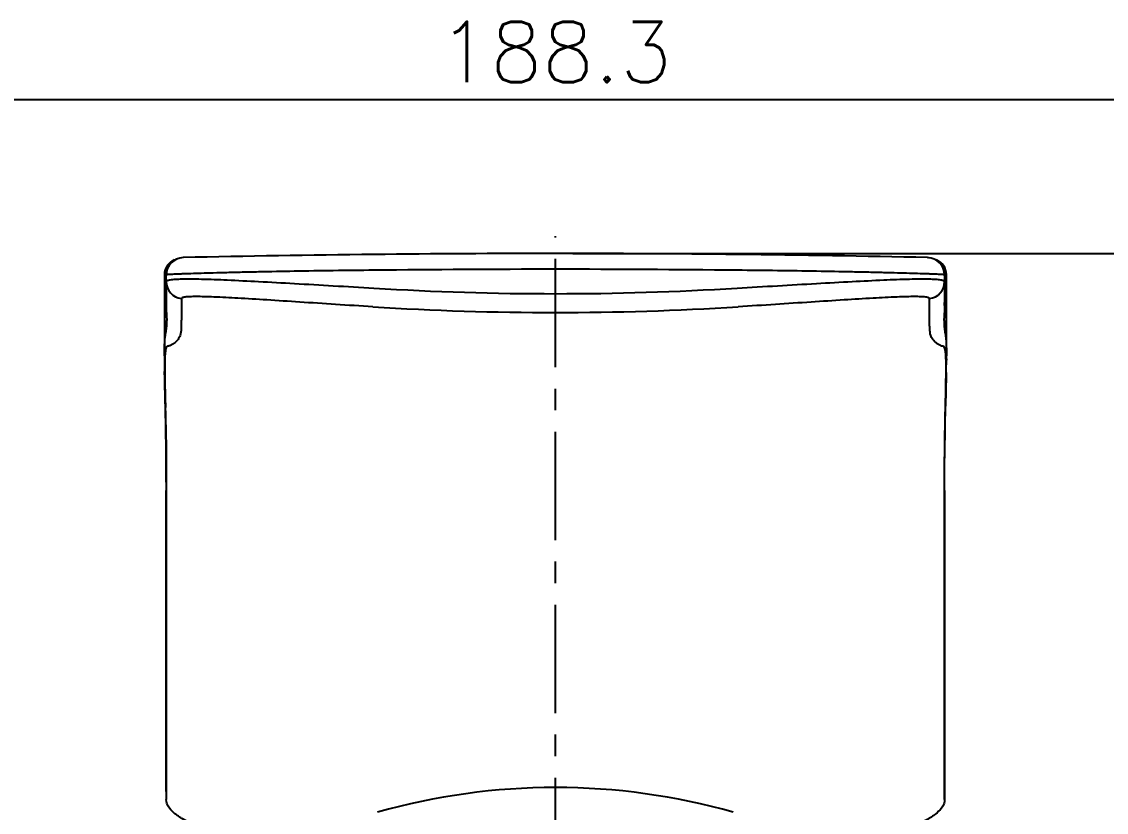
# Model space of a CAD drawing. Extents: x 21390 to 21984, y -2274 to -1854.
# Drawn here: x 21801.7 to 21864.5, y -2107.7 to -2061.9 of the extents above; entities that cross this region are included whole.
import ezdxf

# ---------------------------------------------------------------- set-up
doc = ezdxf.new("R2010")
doc.units = 0
doc.header["$LTSCALE"] = 5
doc.header["$MEASUREMENT"] = 0
doc.linetypes.add('CENTER', pattern=[2, 1.25, -0.25, 0.25, -0.25])
for name, color, linetype in [('CL', 1, 'CENTER'), ('D', 2, 'CONTINUOUS'), ('DWG', 7, 'CONTINUOUS'), ('Make2D 표시선', 7, 'CONTINUOUS')]:
    doc.layers.add(name, color=color, linetype=linetype)
doc.styles.add('GHS', font='romans', dxfattribs={"bigfont": 'ghs'})

msp = doc.modelspace()

# ---------------------------------------------------------------- linework, layer by layer
at = {"layer": 'CL'}
msp.add_line((21832.609, -2171.911), (21832.609, -2074.345), dxfattribs=at)
at = {"layer": 'D'}
for p, q in [((21741.465, -2066.441), (21923.716, -2066.441)), ((21833.609, -2075.345), (21954.823, -2075.345))]:
    msp.add_line(p, q, dxfattribs=at)
at = {"layer": 'DWG'}
for p, q in [((21854.189, -2075.594), (21854.14, -2075.592)), ((21854.764, -2075.762), (21854.651, -2075.699)), ((21810.143, -2076.304), (21810.107, -2076.479)), ((21810.149, -2076.302), (21810.147, -2076.31)), ((21810.151, -2076.294), (21810.149, -2076.302)), ((21810.154, -2076.287), (21810.151, -2076.294)), ((21810.156, -2076.28), (21810.154, -2076.287)), ((21810.158, -2076.274), (21810.156, -2076.28)), ((21810.16, -2076.268), (21810.158, -2076.274)), ((21810.161, -2076.263), (21810.16, -2076.268)), ((21810.163, -2076.258), (21810.161, -2076.263)), ((21810.164, -2076.253), (21810.163, -2076.258)), ((21810.166, -2076.248), (21810.164, -2076.253)), ((21810.168, -2076.243), (21810.166, -2076.248)), ((21810.17, -2076.239), (21810.168, -2076.243)), ((21810.171, -2076.234), (21810.17, -2076.238)), ((21810.172, -2076.233), (21810.172, -2076.233)), ((21810.325, -2075.964), (21810.293, -2076.002)), ((21855.06, -2076.268), (21855.058, -2076.265)), ((21855.061, -2076.273), (21855.06, -2076.268)), ((21855.063, -2076.278), (21855.061, -2076.273)), ((21855.064, -2076.283), (21855.063, -2076.278)), ((21855.066, -2076.288), (21855.064, -2076.283)), ((21855.068, -2076.294), (21855.066, -2076.288)), ((21855.069, -2076.3), (21855.068, -2076.294)), ((21855.071, -2076.307), (21855.069, -2076.3)), ((21855.073, -2076.314), (21855.071, -2076.307)), ((21855.075, -2076.321), (21855.073, -2076.314)), ((21855.077, -2076.329), (21855.075, -2076.321)), ((21855.112, -2076.48), (21855.076, -2076.305)), ((21809.997, -2076.604), (21810.005, -2081.463)), ((21810.008, -2076.605), (21809.998, -2076.604)), ((21810.101, -2076.962), (21810.101, -2078.573)), ((21810.107, -2076.479), (21810.102, -2076.58)), ((21810.109, -2076.962), (21810.109, -2077.36)), ((21810.109, -2077.36), (21810.11, -2076.962)), ((21810.111, -2076.962), (21810.111, -2076.58)), ((21855.108, -2076.58), (21855.108, -2076.962)), ((21855.109, -2076.962), (21855.11, -2077.359)), ((21855.11, -2077.359), (21855.11, -2076.962)), ((21855.118, -2076.592), (21855.112, -2076.48)), ((21855.118, -2078.573), (21855.118, -2076.962)), ((21855.221, -2076.562), (21855.205, -2076.422)), ((21855.214, -2081.475), (21855.222, -2076.604)), ((21855.222, -2076.604), (21855.221, -2076.562)), ((21810.11, -2078.179), (21810.104, -2078.55)), ((21855.115, -2078.553), (21855.109, -2078.181)), ((21855.102, -2078.959), (21855.115, -2078.553)), ((21855.081, -2079.222), (21855.102, -2078.959)), ((21810.005, -2081.463), (21810.011, -2082.015)), ((21855.208, -2082.033), (21855.214, -2081.475)), ((21855.214, -2081.435), (21855.214, -2081.519)), ((21810.016, -2082.286), (21810.014, -2082.172)), ((21855.196, -2082.653), (21855.208, -2082.033)), ((21855.204, -2082.225), (21855.202, -2082.321)), ((21855.149, -2084.85), (21855.196, -2082.653)), ((21810.097, -2086.568), (21810.106, -2087.549)), ((21810.106, -2087.527), (21810.106, -2087.548)), ((21810.106, -2087.549), (21810.11, -2089.043)), ((21810.109, -2088.564), (21810.109, -2088.599)), ((21810.109, -2088.599), (21810.11, -2088.816)), ((21810.11, -2088.816), (21810.11, -2089.024)), ((21855.109, -2088.838), (21855.11, -2088.615)), ((21855.109, -2089.006), (21855.109, -2088.838)), ((21855.111, -2096.122), (21855.11, -2088.587)), ((21855.11, -2088.615), (21855.11, -2088.587)), ((21810.11, -2089.043), (21810.109, -2106.452)), ((21855.109, -2106.442), (21855.111, -2096.122)), ((21855.109, -2106.919), (21855.109, -2106.442)), ((21855.109, -2106.442), (21855.109, -2106.905)), ((21810.109, -2106.452), (21810.109, -2106.919))]:
    msp.add_line(p, q, dxfattribs=at)
for points in [[(21810.568, -2075.699), (21810.455, -2075.762), (21810.349, -2075.841), (21810.254, -2075.934), (21810.17, -2076.041), (21810.101, -2076.159), (21810.048, -2076.287), (21810.014, -2076.422)], [(21810.147, -2076.31), (21810.145, -2076.315), (21810.144, -2076.319), (21810.143, -2076.324), (21810.142, -2076.329), (21810.14, -2076.334), (21810.139, -2076.339), (21810.138, -2076.344), (21810.136, -2076.349), (21810.135, -2076.355), (21810.134, -2076.361), (21810.132, -2076.367), (21810.131, -2076.373), (21810.13, -2076.379), (21810.128, -2076.385), (21810.127, -2076.392), (21810.126, -2076.399), (21810.125, -2076.406), (21810.123, -2076.413), (21810.122, -2076.42), (21810.121, -2076.428), (21810.12, -2076.435), (21810.119, -2076.443), (21810.117, -2076.451), (21810.116, -2076.46), (21810.115, -2076.468), (21810.114, -2076.477), (21810.114, -2076.486), (21810.113, -2076.495), (21810.112, -2076.504), (21810.111, -2076.514), (21810.111, -2076.524), (21810.11, -2076.534), (21810.11, -2076.544), (21810.109, -2076.554), (21810.109, -2076.565), (21810.109, -2076.576), (21810.109, -2076.583)], [(21810.293, -2076.002), (21810.207, -2076.143), (21810.143, -2076.304)], [(21855.205, -2076.422), (21855.171, -2076.287), (21855.118, -2076.159), (21855.049, -2076.041), (21854.966, -2075.934), (21854.87, -2075.841), (21854.764, -2075.762)], [(21855.076, -2076.305), (21855.012, -2076.144), (21854.927, -2076.003), (21854.919, -2075.994)], [(21855.11, -2076.583), (21855.11, -2076.573), (21855.11, -2076.564), (21855.11, -2076.554), (21855.109, -2076.545), (21855.109, -2076.536), (21855.109, -2076.527), (21855.108, -2076.518), (21855.108, -2076.51), (21855.107, -2076.502), (21855.106, -2076.493), (21855.105, -2076.485), (21855.105, -2076.478), (21855.104, -2076.47), (21855.103, -2076.462), (21855.102, -2076.455), (21855.101, -2076.448), (21855.1, -2076.441), (21855.099, -2076.434), (21855.098, -2076.428), (21855.097, -2076.421), (21855.096, -2076.415), (21855.095, -2076.409), (21855.094, -2076.403), (21855.093, -2076.397), (21855.092, -2076.391), (21855.09, -2076.385), (21855.089, -2076.38), (21855.088, -2076.375), (21855.087, -2076.369), (21855.086, -2076.364), (21855.085, -2076.36), (21855.084, -2076.355), (21855.083, -2076.35), (21855.082, -2076.346), (21855.081, -2076.341), (21855.08, -2076.337), (21855.077, -2076.329)], [(21810.014, -2076.422), (21809.998, -2076.562), (21809.998, -2076.585)], [(21810.104, -2078.55), (21810.117, -2078.956), (21810.137, -2079.218)], [(21810.011, -2082.015), (21810.023, -2082.628), (21810.053, -2084.026)], [(21810.053, -2084.026), (21810.07, -2084.812), (21810.085, -2085.659), (21810.097, -2086.568)], [(21855.11, -2088.587), (21855.113, -2087.565), (21855.121, -2086.601), (21855.134, -2085.696), (21855.149, -2084.85)]]:
    msp.add_lwpolyline(points, dxfattribs=at)
for centre, radius, start, end in [((21811.11, -2076.58), 1, 91.23596, 179.99799), ((21832.609, -3075.346), 1000, 90.602203, 91.233176), ((21832.609, -3075.345), 1000, 89.397767, 90.6022), ((21832.609, -3075.346), 1000, 88.766791, 89.397763), ((21854.109, -2076.58), 1, 0.00196, 88.76401), ((21832.609, -3075.322), 999.065, 89.397806, 90.60216), ((21811.109, -2076.962), 0.999, 180.03392, 262.74043), ((21854.11, -2076.962), 0.999, 277.25936, 359.96607), ((21832.61, -1908.457), 169.21, 266.44231, 273.55761), ((21799.267, -2077.976), 10.845, 358.92825, 0.04587), ((21865.756, -2077.978), 10.649, 179.94289, 181.09122), ((21832.61, -1908.73), 170.024, 266.43836, 273.56161), ((21806.895, -2079.324), 3.244, 359.98237, 1.88404), ((21858.32, -2079.324), 3.24, 178.19572, 180.01602), ((21858.28, -2079.324), 3.201, 180.02343, 180.96396), ((21846.174, -2081.215), 36.17, 180.08647, 180.31256), ((21818.416, -2081.212), 36.799, 359.65289, 359.91212), ((21852.408, -2081.182), 42.404, 180.3106, 180.43783), ((21871.9, -2081.003), 61.897, 180.46545, 180.87661), ((21901.463, -2080.561), 91.463, 180.87051, 181.00937), ((21820.661, -2081.764), 10.638, 178.18411, 178.64809), ((21761.249, -2080.514), 93.971, 358.95656, 359.10818), ((21797.785, -2081.054), 57.431, 359.07985, 359.53578), ((21572.291, -2089.284), 237.821, 0.42329, 1.21169), ((21589.093, -2088.797), 221.017, 0.06039, 0.32365)]:
    msp.add_arc(centre, radius, start, end, dxfattribs=at)
for points, knots in [([(21822.11, -2076.313), (21821.328, -2076.32), (21819.796, -2076.337), (21817.572, -2076.371), (21815.814, -2076.403), (21814.516, -2076.43), (21813.646, -2076.451), (21812.859, -2076.471), (21812.16, -2076.49), (21811.558, -2076.509), (21811.119, -2076.524), (21810.819, -2076.535), (21810.635, -2076.543), (21810.479, -2076.55), (21810.35, -2076.557), (21810.25, -2076.563), (21810.184, -2076.569), (21810.146, -2076.573), (21810.127, -2076.575), (21810.118, -2076.577), (21810.111, -2076.579), (21810.111, -2076.58)], [0, 0, 0, 0, 0.195267, 0.382991, 0.555942, 0.634759, 0.707438, 0.773288, 0.831674, 0.882046, 0.923923, 0.941551, 0.956911, 0.969973, 0.980708, 0.989087, 0.995094, 0.997205, 0.998722, 0.999647, 1, 1, 1, 1]), ([(21855.108, -2076.58), (21855.108, -2076.579), (21855.101, -2076.577), (21855.092, -2076.575), (21855.073, -2076.573), (21855.035, -2076.569), (21854.969, -2076.563), (21854.869, -2076.557), (21854.74, -2076.55), (21854.584, -2076.543), (21854.4, -2076.535), (21854.1, -2076.524), (21853.661, -2076.509), (21853.058, -2076.49), (21852.36, -2076.471), (21851.573, -2076.451), (21850.703, -2076.431), (21849.405, -2076.403), (21847.647, -2076.371), (21845.423, -2076.337), (21843.891, -2076.32), (21843.109, -2076.313)], [0, 0, 0, 0, 0.000353, 0.001278, 0.002795, 0.004906, 0.010913, 0.019292, 0.030027, 0.043089, 0.058449, 0.076077, 0.117954, 0.168326, 0.226712, 0.292562, 0.365241, 0.444058, 0.617009, 0.804733, 1, 1, 1, 1]), ([(21810.102, -2076.601), (21810.077, -2076.603), (21810.046, -2076.605), (21810.015, -2076.605), (21810.008, -2076.605)], [0, 0, 0, 0, 0.793241, 1, 1, 1, 1]), ([(21810.111, -2076.962), (21810.111, -2076.935), (21810.17, -2076.899), (21810.248, -2076.876), (21810.404, -2076.845), (21810.665, -2076.823), (21811.063, -2076.809), (21811.565, -2076.807), (21812.433, -2076.823), (21813.737, -2076.874), (21815.53, -2076.965), (21817.576, -2077.08), (21819.798, -2077.209), (21821.329, -2077.296), (21822.11, -2077.341)], [0, 0, 0, 0, 0.006855, 0.013196, 0.021763, 0.045729, 0.078767, 0.120622, 0.170913, 0.294811, 0.445761, 0.61806, 0.805174, 1, 1, 1, 1]), ([(21843.109, -2077.341), (21843.89, -2077.296), (21845.421, -2077.209), (21847.643, -2077.08), (21849.689, -2076.965), (21851.482, -2076.874), (21852.786, -2076.823), (21853.654, -2076.807), (21854.156, -2076.809), (21854.554, -2076.823), (21854.815, -2076.845), (21854.97, -2076.876), (21855.049, -2076.899), (21855.108, -2076.935), (21855.108, -2076.962)], [0, 0, 0, 0, 0.194826, 0.38194, 0.554239, 0.705189, 0.829087, 0.879378, 0.921233, 0.95427, 0.978237, 0.986804, 0.993144, 1, 1, 1, 1]), ([(21855.221, -2076.604), (21855.223, -2076.606), (21855.198, -2076.603), (21855.185, -2076.605), (21855.15, -2076.603), (21855.129, -2076.602), (21855.119, -2076.601)], [0, 0, 0, 0, 0.097592, 0.364964, 0.696364, 1, 1, 1, 1]), ([(21810.982, -2077.953), (21810.982, -2078.068), (21810.981, -2078.3), (21810.981, -2078.647), (21810.984, -2078.994), (21810.978, -2079.342), (21810.969, -2079.708), (21810.943, -2080.05), (21810.791, -2080.344), (21810.628, -2080.496), (21810.494, -2080.585), (21810.42, -2080.623), (21810.36, -2080.654), (21810.317, -2080.682), (21810.267, -2080.697), (21810.202, -2080.694), (21810.121, -2080.746), (21810.079, -2080.864), (21810.063, -2080.955), (21810.056, -2081.012)], [0, 0, 0, 0, 0.099797, 0.199841, 0.299809, 0.399148, 0.500553, 0.616731, 0.690292, 0.780794, 0.805183, 0.829528, 0.852719, 0.86335, 0.87394, 0.896403, 0.918908, 0.950764, 1, 1, 1, 1]), ([(21810.101, -2078.573), (21810.101, -2078.54), (21810.103, -2078.409), (21810.108, -2078.277), (21810.11, -2078.179)], [0, 0, 0, 0, 0.253577, 1, 1, 1, 1]), ([(21822.047, -2078.425), (21821.329, -2078.381), (21819.921, -2078.291), (21817.876, -2078.157), (21815.992, -2078.033), (21814.338, -2077.931), (21813.133, -2077.868), (21812.33, -2077.841), (21811.865, -2077.834), (21811.497, -2077.841), (21811.255, -2077.856), (21811.11, -2077.88), (21811.038, -2077.898), (21810.983, -2077.928), (21810.982, -2077.953)], [0, 0, 0, 0, 0.194373, 0.38116, 0.553356, 0.704458, 0.828703, 0.879195, 0.92124, 0.954439, 0.978494, 0.987053, 0.993347, 1, 1, 1, 1]), ([(21854.237, -2077.953), (21854.236, -2077.928), (21854.181, -2077.898), (21854.109, -2077.88), (21853.964, -2077.856), (21853.722, -2077.841), (21853.354, -2077.834), (21852.888, -2077.841), (21852.086, -2077.868), (21850.881, -2077.931), (21849.227, -2078.033), (21847.343, -2078.157), (21845.298, -2078.291), (21843.89, -2078.381), (21843.172, -2078.425)], [0, 0, 0, 0, 0.006656, 0.012947, 0.021505, 0.045559, 0.078759, 0.120804, 0.171296, 0.295541, 0.446643, 0.618838, 0.805626, 1, 1, 1, 1]), ([(21855.163, -2081.012), (21855.156, -2080.956), (21855.14, -2080.864), (21855.098, -2080.746), (21855.017, -2080.695), (21854.952, -2080.697), (21854.902, -2080.683), (21854.859, -2080.654), (21854.799, -2080.624), (21854.725, -2080.585), (21854.59, -2080.496), (21854.428, -2080.344), (21854.275, -2080.05), (21854.25, -2079.708), (21854.241, -2079.343), (21854.235, -2078.994), (21854.238, -2078.647), (21854.238, -2078.3), (21854.237, -2078.068), (21854.237, -2077.953)], [0, 0, 0, 0, 0.049285, 0.081163, 0.103676, 0.12615, 0.136745, 0.147381, 0.170594, 0.194938, 0.219338, 0.30984, 0.383377, 0.49953, 0.60092, 0.70024, 0.800192, 0.900219, 1, 1, 1, 1]), ([(21855.109, -2078.181), (21855.111, -2078.279), (21855.116, -2078.409), (21855.118, -2078.54), (21855.118, -2078.573)], [0, 0, 0, 0, 0.746403, 1, 1, 1, 1]), ([(21810.004, -2081.262), (21810.004, -2081.074), (21810.007, -2080.76), (21810.02, -2080.37), (21810.049, -2080.114), (21810.096, -2079.88), (21810.13, -2079.623), (21810.139, -2079.42), (21810.139, -2079.325)], [0, 0, 0, 0, 0.28928, 0.485807, 0.601061, 0.685573, 0.854639, 1, 1, 1, 1]), ([(21855.08, -2079.378), (21855.082, -2079.47), (21855.094, -2079.668), (21855.129, -2079.915), (21855.176, -2080.144), (21855.2, -2080.397), (21855.213, -2080.777), (21855.215, -2081.081), (21855.215, -2081.261)], [0, 0, 0, 0, 0.146566, 0.313657, 0.396209, 0.516935, 0.715435, 1, 1, 1, 1]), ([(21810.056, -2081.012), (21810.053, -2081.041), (21810.038, -2081.179), (21810.032, -2081.317), (21810.028, -2081.427)], [0, 0, 0, 0, 0.211114, 1, 1, 1, 1]), ([(21855.177, -2081.153), (21855.176, -2081.14), (21855.172, -2081.093), (21855.167, -2081.046), (21855.163, -2081.012)], [0, 0, 0, 0, 0.26736, 1, 1, 1, 1]), ([(21855.193, -2081.515), (21855.193, -2081.482), (21855.189, -2081.361), (21855.184, -2081.24), (21855.177, -2081.153)], [0, 0, 0, 0, 0.276894, 1, 1, 1, 1]), ([(21810.026, -2081.513), (21810.017, -2081.898), (21810.029, -2082.813), (21810.048, -2083.726), (21810.059, -2084.255)], [0, 0, 0, 0, 0.421686, 1, 1, 1, 1]), ([(21855.162, -2084.163), (21855.172, -2083.654), (21855.191, -2082.772), (21855.202, -2081.889), (21855.193, -2081.515)], [0, 0, 0, 0, 0.577114, 1, 1, 1, 1]), ([(21810.059, -2084.253), (21810.055, -2084.072), (21810.041, -2083.416), (21810.025, -2082.761), (21810.016, -2082.286)], [0, 0, 0, 0, 0.275502, 1, 1, 1, 1]), ([(21855.202, -2082.321), (21855.2, -2082.46), (21855.187, -2083.073), (21855.172, -2083.687), (21855.162, -2084.163)], [0, 0, 0, 0, 0.225005, 1, 1, 1, 1]), ([(21855.11, -2088.587), (21855.11, -2088.188), (21855.115, -2086.713), (21855.14, -2085.239), (21855.162, -2084.163)], [0, 0, 0, 0, 0.270586, 1, 1, 1, 1]), ([(21810.11, -2089.043), (21810.111, -2090.493), (21810.108, -2093.395), (21810.11, -2099.198), (21810.109, -2103.55), (21810.109, -2106.452)], [0, 0, 0, 0, 0.249989, 0.499959, 1, 1, 1, 1]), ([(21810.11, -2106.452), (21810.11, -2103.551), (21810.111, -2099.199), (21810.109, -2093.396), (21810.112, -2090.494), (21810.111, -2089.042)], [0, 0, 0, 0, 0.499913, 0.749893, 1, 1, 1, 1]), ([(21855.108, -2089.054), (21855.106, -2090.504), (21855.11, -2093.402), (21855.108, -2099.198), (21855.109, -2103.545), (21855.109, -2106.442)], [0, 0, 0, 0, 0.250111, 0.50009, 1, 1, 1, 1]), ([(21855.109, -2106.442), (21855.11, -2103.544), (21855.109, -2099.197), (21855.111, -2093.401), (21855.108, -2090.503), (21855.109, -2089.054)], [0, 0, 0, 0, 0.500038, 0.750006, 1, 1, 1, 1]), ([(21823.765, -2110.501), (21822.55, -2110.411), (21820.194, -2110.195), (21817.35, -2109.804), (21815.284, -2109.413), (21813.968, -2109.11), (21812.83, -2108.788), (21811.881, -2108.448), (21811.127, -2108.096), (21810.572, -2107.731), (21810.21, -2107.351), (21810.11, -2107.052), (21810.109, -2106.919)], [0.6892582, 0.6892582, 0.6892582, 0.6892582, 0.7673891, 0.8409751, 0.8732845, 0.9022305, 0.927562, 0.9491066, 0.9668258, 0.9808147, 0.991501, 1, 1, 1, 1]), ([(21855.109, -2106.919), (21855.109, -2107.052), (21855.009, -2107.351), (21854.647, -2107.731), (21854.093, -2108.096), (21853.339, -2108.448), (21852.39, -2108.787), (21851.252, -2109.11), (21849.936, -2109.413), (21847.869, -2109.804), (21845.025, -2110.194), (21842.669, -2110.411), (21841.455, -2110.501)], [0, 0, 0, 0, 0.0084971, 0.0191799, 0.033161, 0.050869, 0.0724076, 0.097746, 0.1267069, 0.1590259, 0.2326062, 0.3107346, 0.3107346, 0.3107346, 0.3107346])]:
    msp.add_open_spline(points, degree=3, knots=knots, dxfattribs=at)
for points in [[(21810.112, -2077.968), (21810.112, -2077.765), (21810.109, -2077.562), (21810.109, -2077.36)], [(21855.11, -2077.359), (21855.11, -2077.562), (21855.107, -2077.765), (21855.107, -2077.968)]]:
    msp.add_open_spline(points, degree=3, dxfattribs=at)
at = {"layer": 'Make2D 표시선'}
msp.add_line((21842.891, -2107.653), (21842.891, -2107.653), dxfattribs=at)
for start, end in [(90.0002, 105.91023), (74.08977, 89.99979)]:
    msp.add_arc((21832.61, -2143.716), 37.5, start, end, dxfattribs=at)

# ---------------------------------------------------------------- texts
at = {"layer": 'D', "insert": (21832.59, -2063.691), "char_height": 3.5, "attachment_point": 5, "style": 'GHS'}
msp.add_mtext('\\A1;188.3', dxfattribs=at)

doc.saveas('drawing.dxf')
